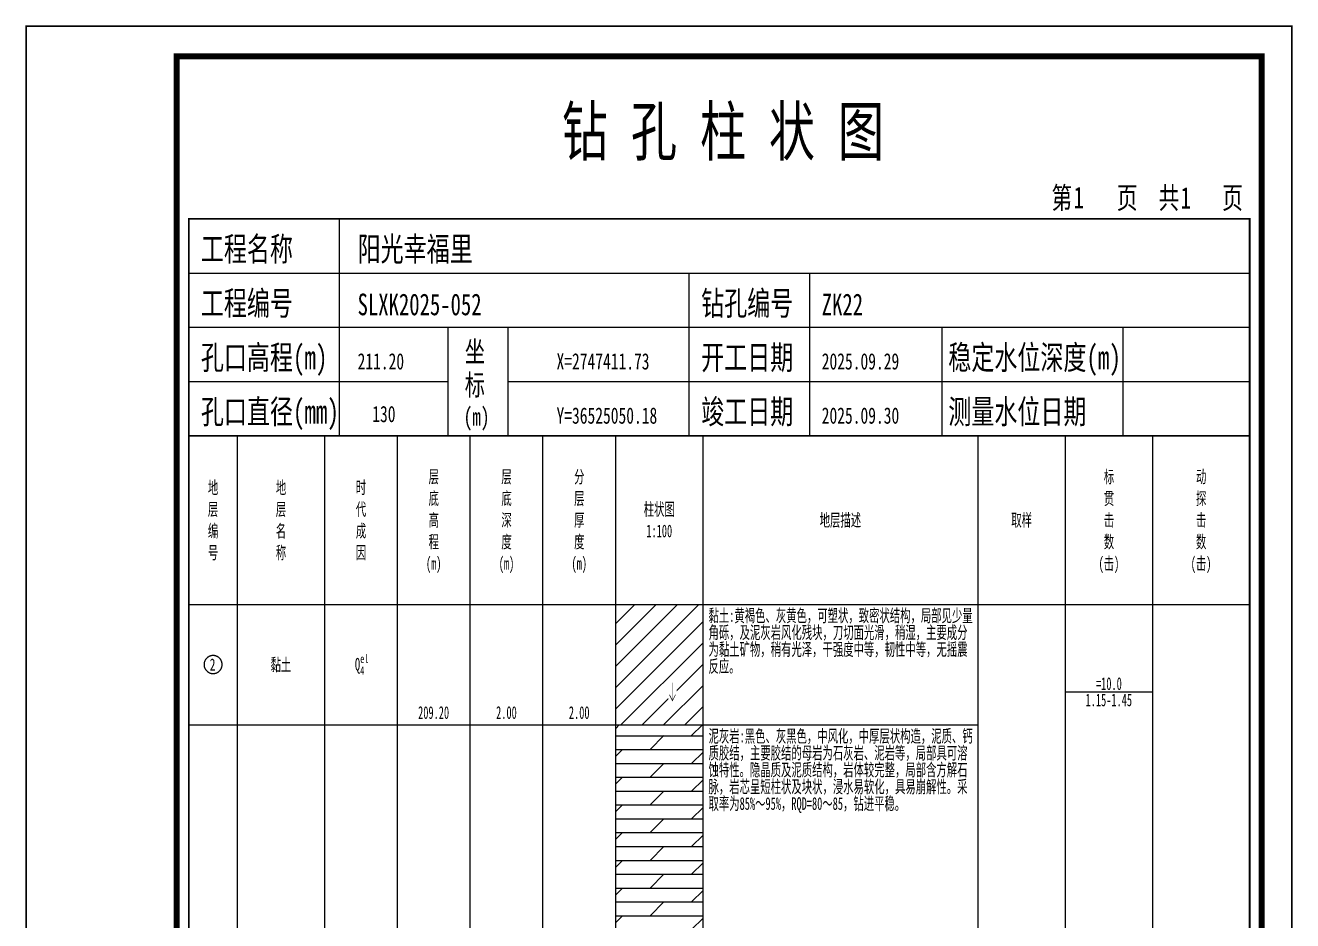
# Model space of a CAD drawing. Header units: millimetres. Extents: x 1264 to 9491, y 619 to 916.
# Drawn here: x 5940.8 to 6151, y 767.4 to 916 of the extents above; entities that cross this region are included whole.
import ezdxf
from ezdxf.enums import TextEntityAlignment as Align

# ---------------------------------------------------------------- set-up
doc = ezdxf.new("R2010")
doc.units = ezdxf.units.MM
doc.layers.add('GICAD_POU_TEXTS', color=7, linetype='Continuous')
doc.styles.add('LZ_FONT', font='simfang_0.ttf', dxfattribs={"width": 0.7, "height": 8})
doc.styles.add('成果图图块', font='simfang_0.ttf', dxfattribs={"height": 2.5})
doc.styles.add('成果图表体', font='simfang_0.ttf', dxfattribs={"width": 0.6, "height": 2.1})

# ---------------------------------------------------------------- blocks, each defined once
blk = doc.blocks.new('ZZT_DCBH_Z.dwg37', base_point=(-0.02, 0))
at = {"color": 7}
blk.add_polyline3d([(-1.52, 0.02, 0), (-1.52, -0.06, 0), (-1.52, -0.13, 0), (-1.51, -0.2, 0), (-1.5, -0.28, 0), (-1.48, -0.35, 0), (-1.46, -0.42, 0), (-1.44, -0.49, 0), (-1.41, -0.56, 0), (-1.38, -0.63, 0), (-1.35, -0.69, 0), (-1.31, -0.76, 0), (-1.27, -0.82, 0), (-1.23, -0.88, 0), (-1.18, -0.94, 0), (-1.14, -0.99, 0), (-1.09, -1.04, 0), (-1.03, -1.1, 0), (-0.98, -1.14, 0), (-0.92, -1.19, 0), (-0.86, -1.23, 0), (-0.8, -1.27, 0), (-0.73, -1.31, 0), (-0.67, -1.34, 0), (-0.6, -1.37, 0), (-0.53, -1.4, 0), (-0.46, -1.42, 0), (-0.39, -1.44, 0), (-0.32, -1.46, 0), (-0.25, -1.47, 0), (-0.17, -1.48, 0), (-0.1, -1.48, 0), (-0.02, -1.48, 0), (0.05, -1.48, 0), (0.12, -1.48, 0), (0.2, -1.47, 0), (0.27, -1.46, 0), (0.34, -1.44, 0), (0.41, -1.42, 0), (0.48, -1.4, 0), (0.55, -1.37, 0), (0.62, -1.34, 0), (0.68, -1.31, 0), (0.75, -1.27, 0), (0.81, -1.23, 0), (0.87, -1.19, 0), (0.93, -1.14, 0), (0.98, -1.1, 0), (1.04, -1.04, 0), (1.09, -0.99, 0), (1.13, -0.94, 0), (1.18, -0.88, 0), (1.22, -0.82, 0), (1.26, -0.76, 0), (1.3, -0.69, 0), (1.33, -0.63, 0), (1.36, -0.56, 0), (1.39, -0.49, 0), (1.41, -0.42, 0), (1.43, -0.35, 0), (1.45, -0.28, 0), (1.46, -0.2, 0), (1.47, -0.13, 0), (1.47, -0.06, 0), (1.48, 0.02, 0), (1.47, 0.09, 0), (1.47, 0.16, 0), (1.46, 0.24, 0), (1.45, 0.31, 0), (1.43, 0.38, 0), (1.41, 0.45, 0), (1.39, 0.52, 0), (1.36, 0.59, 0), (1.33, 0.66, 0), (1.3, 0.72, 0), (1.26, 0.79, 0), (1.22, 0.85, 0), (1.18, 0.91, 0), (1.13, 0.97, 0), (1.09, 1.02, 0), (1.04, 1.08, 0), (0.98, 1.13, 0), (0.93, 1.18, 0), (0.87, 1.22, 0), (0.81, 1.26, 0), (0.75, 1.3, 0), (0.68, 1.34, 0), (0.62, 1.37, 0), (0.55, 1.4, 0), (0.48, 1.43, 0), (0.41, 1.45, 0), (0.34, 1.47, 0), (0.27, 1.49, 0), (0.2, 1.5, 0), (0.12, 1.51, 0), (0.05, 1.51, 0), (-0.02, 1.52, 0), (-0.1, 1.51, 0), (-0.17, 1.51, 0), (-0.25, 1.5, 0), (-0.32, 1.49, 0), (-0.39, 1.47, 0), (-0.46, 1.45, 0), (-0.53, 1.43, 0), (-0.6, 1.4, 0), (-0.67, 1.37, 0), (-0.73, 1.34, 0), (-0.8, 1.3, 0), (-0.86, 1.26, 0), (-0.92, 1.22, 0), (-0.98, 1.18, 0), (-1.03, 1.13, 0), (-1.09, 1.08, 0), (-1.14, 1.02, 0), (-1.18, 0.97, 0), (-1.23, 0.91, 0), (-1.27, 0.85, 0), (-1.31, 0.79, 0), (-1.35, 0.72, 0), (-1.38, 0.66, 0), (-1.41, 0.59, 0), (-1.44, 0.52, 0), (-1.46, 0.45, 0), (-1.48, 0.38, 0), (-1.5, 0.31, 0), (-1.51, 0.24, 0), (-1.52, 0.16, 0), (-1.52, 0.09, 0), (-1.52, 0.02, 0)], dxfattribs=at)
at = {"layer": 'GICAD_POU_TEXTS', "color": 7, "style": '成果图图块', "width": 0.7}
blk.add_text('2', height=2, dxfattribs=at).set_placement((-0.11, -0.99), align=Align.CENTER)
blk = doc.blocks.new('zztSLbg.dwg', base_point=(0.5, 1.5))
blk.add_wipeout([(-0.2, -0.2), (1.2, -0.2), (1.2, 3.2), (-0.2, 3.2)])
at = {"color": 7, "const_width": 0.1}
for points in [[(0.5, 3), (0.5, 0)], [(0, 1), (0.5, 0), (1, 1)]]:
    blk.add_lwpolyline(points, dxfattribs=at)
blk = doc.blocks.new('柱状图图框模板-(昇龙标准).dwg21', base_point=(27, 229))
for p, q in [((52, 229), (52, 265)), ((27, 256), (203, 256)), ((110, 229), (110, 256)), ((130, 229), (130, 256)), ((27, 247), (203, 247)), ((70, 229), (70, 247)), ((80, 229), (80, 247)), ((152, 229), (152, 247)), ((182, 229), (182, 247)), ((27, 238), (70, 238)), ((80, 238), (203, 238))]:
    blk.add_line(p, q)
for points, const_width in [([(0, 0), (210, 0), (210, 297), (0, 297)], 0.25), ([(25, 5), (205, 5), (205, 292), (25, 292)], 1), ([(27, 265), (203, 265), (203, 17), (27, 17)], 0.3)]:
    blk.add_lwpolyline(points, close=True, dxfattribs=dict(const_width=const_width))
at = {"const_width": 0.3}
blk.add_lwpolyline([(27, 229), (203, 229)], dxfattribs=at)
at = {"style": 'LZ_FONT', "width": 0.7}
for s, height, p in [('钻 孔 柱 状 图', 8, (88.9, 275.54)), ('第', 3.6, (170.12, 266.7)), ('1', 3.6, (173.78, 266.75)), ('页', 3.6, (180.96, 266.7)), ('共', 3.6, (187.88, 266.7)), ('1', 3.6, (191.54, 266.7)), ('页', 3.6, (198.44, 266.7)), ('工程名称', 4, (29, 258)), ('阳光幸福里', 4, (55, 258)), ('工程编号', 4, (29, 249)), ('SLXK2025-052', 3.6, (55, 249)), ('钻孔编号', 4, (112, 249)), ('ZK22', 3.6, (132, 249)), ('孔口高程(m)', 4, (29, 240)), ('坐', 3.5, (72.79, 241.24)), ('开工日期', 4, (112, 240)), ('稳定水位深度(m)', 4, (153, 240)), ('211.20', 2.7, (55, 240)), ('X=2747411.73', 2.7, (88, 240)), ('2025.09.29', 2.7, (132, 240)), ('标', 3.5, (72.79, 235.7)), ('孔口直径(mm)', 4, (29, 231)), ('竣工日期', 4, (112, 231)), ('测量水位日期', 4, (153, 231)), ('130', 2.7, (57.43, 231.26)), ('(m) ', 3, (72.59, 230.65)), ('Y=36525050.18', 2.7, (88, 231)), ('2025.09.30', 2.7, (132, 231))]:
    blk.add_text(s, height=height, dxfattribs=at).set_placement(p)

msp = doc.modelspace()

# ---------------------------------------------------------------- hatches: boundary and pattern name
at = {"linetype": 'Continuous'}
h = msp.add_hatch(dxfattribs=at)
h.set_pattern_fill('GKNXT', scale=0.5, style=0, pattern_type=2)
h.set_pattern_definition([(45, (0, 0), (-1.767767, 1.767767), [])])
h.paths.add_polyline_path([(6038.7, 799.89), (6053.19, 799.89), (6053.19, 819.89), (6038.7, 819.89)])
h = msp.add_hatch(dxfattribs=at)
h.set_pattern_fill('GKNHY1', scale=0.5, style=0, pattern_type=2)
h.set_pattern_definition([(0, (0, 0), (0, 2.3), []), (45, (0, 0), (4e-16, 4.5999997), [3.252691, -6.5053825])])
h.paths.add_polyline_path([(6038.7, 643.59), (6053.19, 643.59), (6053.19, 799.89), (6038.7, 799.89)])

# ---------------------------------------------------------------- linework, layer by layer
at = {"color": 0}
for p, q in [((5967.88, 819.89), (5975.93, 819.89)), ((5967.88, 799.89), (5967.88, 819.89)), ((5975.93, 799.89), (5975.93, 819.89)), ((5967.88, 799.89), (5975.93, 799.89)), ((5967.88, 799.89), (5975.93, 799.89)), ((5967.88, 643.59), (5967.88, 799.89)), ((5975.93, 643.59), (5975.93, 799.89))]:
    msp.add_line(p, q, dxfattribs=at)
for points in [[(5967.88, 847.89), (5975.93, 847.89)], [(5967.88, 819.89), (5967.88, 847.89)], [(5975.93, 819.89), (5975.93, 847.89)], [(5975.93, 847.89), (5990.42, 847.89)], [(5975.93, 819.89), (5975.93, 847.89)], [(5990.42, 819.89), (5990.42, 847.89)], [(5990.42, 847.89), (6002.49, 847.89)], [(5990.42, 819.89), (5990.42, 847.89)], [(6002.49, 819.89), (6002.49, 847.89)], [(6002.49, 847.89), (6014.56, 847.89)], [(6002.49, 819.89), (6002.49, 847.89)], [(6014.56, 819.89), (6014.56, 847.89)], [(6014.56, 847.89), (6026.63, 847.89)], [(6014.56, 819.89), (6014.56, 847.89)], [(6026.63, 819.89), (6026.63, 847.89)], [(6026.63, 847.89), (6038.7, 847.89)], [(6026.63, 819.89), (6026.63, 847.89)], [(6038.7, 819.89), (6038.7, 847.89)], [(6038.7, 847.89), (6053.19, 847.89)], [(6038.7, 819.89), (6038.7, 847.89)], [(6053.19, 819.89), (6053.19, 847.89)], [(6053.19, 847.89), (6098.82, 847.89)], [(6053.19, 819.89), (6053.19, 847.89)], [(6098.82, 819.89), (6098.82, 847.89)], [(6098.82, 847.89), (6113.3, 847.89)], [(6098.82, 819.89), (6098.82, 847.89)], [(6113.3, 819.89), (6113.3, 847.89)], [(6113.3, 847.89), (6127.79, 847.89)], [(6113.3, 819.89), (6113.3, 847.89)], [(6127.79, 819.89), (6127.79, 847.89)], [(6127.79, 847.89), (6143.88, 847.89)], [(6127.79, 819.89), (6127.79, 847.89)], [(6143.88, 819.89), (6143.88, 847.89)], [(5967.88, 819.89), (5975.93, 819.89)], [(5967.88, 635.89), (5967.88, 819.89)], [(5967.88, 819.89), (5975.93, 819.89)], [(5975.93, 635.89), (5975.93, 819.89)], [(5975.93, 819.89), (5990.42, 819.89)], [(5975.93, 635.89), (5975.93, 819.89)], [(5975.93, 819.89), (5990.42, 819.89)], [(5975.93, 819.89), (5990.42, 819.89)], [(5975.93, 799.89), (5975.93, 819.89)], [(5990.42, 635.89), (5990.42, 819.89)], [(5990.42, 799.89), (5990.42, 819.89)], [(5990.42, 819.89), (6002.49, 819.89)], [(5990.42, 635.89), (5990.42, 819.89)], [(5990.42, 819.89), (6002.49, 819.89)], [(5990.42, 819.89), (6002.49, 819.89)], [(5990.42, 799.89), (5990.42, 819.89)], [(6002.49, 635.89), (6002.49, 819.89)], [(6002.49, 799.89), (6002.49, 819.89)], [(6002.49, 819.89), (6014.56, 819.89)], [(6002.49, 635.89), (6002.49, 819.89)], [(6002.49, 819.89), (6014.56, 819.89)], [(6002.49, 819.89), (6014.56, 819.89)], [(6002.49, 799.89), (6002.49, 819.89)], [(6014.56, 635.89), (6014.56, 819.89)], [(6014.56, 799.89), (6014.56, 819.89)], [(6014.56, 819.89), (6026.63, 819.89)], [(6014.56, 635.89), (6014.56, 819.89)], [(6014.56, 819.89), (6026.63, 819.89)], [(6014.56, 819.89), (6026.63, 819.89)], [(6014.56, 799.89), (6014.56, 819.89)], [(6026.63, 635.89), (6026.63, 819.89)], [(6026.63, 799.89), (6026.63, 819.89)], [(6026.63, 819.89), (6038.7, 819.89)], [(6026.63, 635.89), (6026.63, 819.89)], [(6026.63, 819.89), (6038.7, 819.89)], [(6026.63, 819.89), (6038.7, 819.89)], [(6026.63, 799.89), (6026.63, 819.89)], [(6038.7, 635.89), (6038.7, 819.89)], [(6038.7, 799.89), (6038.7, 819.89)], [(6038.7, 819.89), (6053.19, 819.89)], [(6038.7, 635.89), (6038.7, 819.89)], [(6038.7, 819.89), (6053.19, 819.89)], [(6053.19, 635.89), (6053.19, 819.89)], [(6053.19, 819.89), (6098.82, 819.89)], [(6053.19, 635.89), (6053.19, 819.89)], [(6053.19, 819.89), (6098.82, 819.89)], [(6053.19, 819.89), (6098.82, 819.89)], [(6053.19, 799.89), (6053.19, 819.89)], [(6098.82, 635.89), (6098.82, 819.89)], [(6098.82, 799.89), (6098.82, 819.89)], [(6098.82, 819.89), (6113.3, 819.89)], [(6098.82, 635.89), (6098.82, 819.89)], [(6098.82, 819.89), (6113.3, 819.89)], [(6113.3, 635.89), (6113.3, 819.89)], [(6113.3, 819.89), (6127.79, 819.89)], [(6113.3, 635.89), (6113.3, 819.89)], [(6113.3, 819.89), (6127.79, 819.89)], [(6127.79, 635.89), (6127.79, 819.89)], [(6127.79, 819.89), (6143.88, 819.89)], [(6127.79, 635.89), (6127.79, 819.89)], [(6127.79, 819.89), (6143.88, 819.89)], [(6143.88, 635.89), (6143.88, 819.89)], [(6113.3, 805.39), (6127.79, 805.39)], [(5975.93, 799.89), (5990.42, 799.89)], [(5975.93, 799.89), (5990.42, 799.89)], [(5975.93, 643.59), (5975.93, 799.89)], [(5990.42, 643.59), (5990.42, 799.89)], [(5990.42, 799.89), (6002.49, 799.89)], [(5990.42, 799.89), (6002.49, 799.89)], [(5990.42, 643.59), (5990.42, 799.89)], [(6002.49, 643.59), (6002.49, 799.89)], [(6002.49, 799.89), (6014.56, 799.89)], [(6002.49, 799.89), (6014.56, 799.89)], [(6002.49, 643.59), (6002.49, 799.89)], [(6014.56, 643.59), (6014.56, 799.89)], [(6014.56, 799.89), (6026.63, 799.89)], [(6014.56, 799.89), (6026.63, 799.89)], [(6014.56, 643.59), (6014.56, 799.89)], [(6026.63, 643.59), (6026.63, 799.89)], [(6026.63, 799.89), (6038.7, 799.89)], [(6026.63, 799.89), (6038.7, 799.89)], [(6026.63, 643.59), (6026.63, 799.89)], [(6038.7, 643.59), (6038.7, 799.89)], [(6053.19, 799.89), (6098.82, 799.89)], [(6053.19, 799.89), (6098.82, 799.89)], [(6053.19, 643.59), (6053.19, 799.89)], [(6098.82, 643.59), (6098.82, 799.89)]]:
    msp.add_lwpolyline(points, dxfattribs=at)
at = {"color": 7, "flags": 128}
msp.add_lwpolyline([(6038.7, 799.89), (6053.19, 799.89)], dxfattribs=at)

# ---------------------------------------------------------------- block references
msp.add_blockref('ZZT_DCBH_Z.dwg37', (5971.91, 809.89))

# ---------------------------------------------------------------- texts
at = {"color": 0, "style": '成果图表体', "width": 0.6}
for s, height, p in [('层', 2.1, (6007.66, 840.04)), ('层', 2.1, (6019.73, 840.04)), ('分', 2.1, (6031.8, 840.04)), ('标', 2.1, (6119.68, 840.04)), ('动', 2.1, (6134.97, 840.04)), ('地', 2.1, (5971.04, 838.24)), ('地', 2.1, (5982.31, 838.24)), ('时', 2.1, (5995.59, 838.24)), ('层', 2.1, (5971.04, 834.64)), ('层', 2.1, (5982.31, 834.64)), ('代', 2.1, (5995.59, 834.64)), ('底', 2.1, (6007.66, 836.44)), ('底', 2.1, (6019.73, 836.44)), ('层', 2.1, (6031.8, 836.44)), ('柱状图', 2.1, (6043.35, 834.64)), ('贯', 2.1, (6119.68, 836.44)), ('探', 2.1, (6134.97, 836.44)), ('高', 2.1, (6007.66, 832.84)), ('深', 2.1, (6019.73, 832.84)), ('厚', 2.1, (6031.8, 832.84)), ('地层描述', 2.1, (6072.54, 832.84)), ('取样', 2.1, (6104.33, 832.84)), ('击', 2.1, (6119.68, 832.84)), ('击', 2.1, (6134.97, 832.84)), ('编', 2.1, (5971.04, 831.04)), ('名', 2.1, (5982.31, 831.04)), ('成', 2.1, (5995.59, 831.04)), ('1:100', 2.1, (6043.78, 831.04)), ('程', 2.1, (6007.66, 829.24)), ('度', 2.1, (6019.73, 829.24)), ('度', 2.1, (6031.8, 829.24)), ('数', 2.1, (6119.68, 829.24)), ('数', 2.1, (6134.97, 829.24)), ('号', 2.1, (5971.04, 827.44)), ('称', 2.1, (5982.31, 827.44)), ('因', 2.1, (5995.59, 827.44)), ('(m)', 2.1, (6007.22, 825.64)), ('(m)', 2.1, (6019.3, 825.64)), ('(m)', 2.1, (6031.37, 825.64)), ('(击)', 2.1, (6118.81, 825.64)), ('(击)', 2.1, (6134.1, 825.64)), ('el', 1.4, (5996.31, 810.17)), ('黏土', 2.1, (5981.44, 808.84)), ('Q', 2.1, (5995.44, 808.91)), ('4', 1.4, (5996.31, 808.21)), ('=10.0', 2.1, (6118.38, 805.69)), ('1.15-1.45', 2.1, (6116.65, 802.99)), ('209.20', 2.1, (6005.92, 800.89)), ('2.00', 2.1, (6018.86, 800.89)), ('2.00', 2.1, (6030.93, 800.89))]:
    msp.add_text(s, height=height, dxfattribs=at).set_placement(p)
at = {"color": 0, "char_height": 2.1, "width": 43.8045, "attachment_point": 1, "line_spacing_factor": 0.8, "style": '成果图表体'}
for s, insert in [('\\A1;黏土:黄褐色、灰黄色，可塑状，致密状结构，局部见少量角砾，及泥灰岩风化残块，刀切面光滑，稍湿，主要成分为黏土矿物，稍有光泽，干强度中等，韧性中等，无摇震反应。', (6054.1, 819.09)), ('\\A1;泥灰岩:黑色、灰黑色，中风化，中厚层状构造，泥质、钙质胶结，主要胶结的母岩为石灰岩、泥岩等，局部具可溶蚀特性。隐晶质及泥质结构，岩体较完整，局部含方解石脉，岩芯呈短柱状及块状，浸水易软化，具易崩解性。采取率为85%～95%，RQD=80～85，钻进平稳。', (6054.1, 799.09))]:
    msp.add_mtext(s, dxfattribs=dict(at, insert=insert))

# ---------------------------------------------------------------- next in the draw order: block references
msp.add_blockref('zztSLbg.dwg', (6048.12, 805.39))

# ---------------------------------------------------------------- next in the draw order: block references
msp.add_blockref('柱状图图框模板-(昇龙标准).dwg21', (5967.88, 847.89))

doc.saveas('drawing.dxf')
